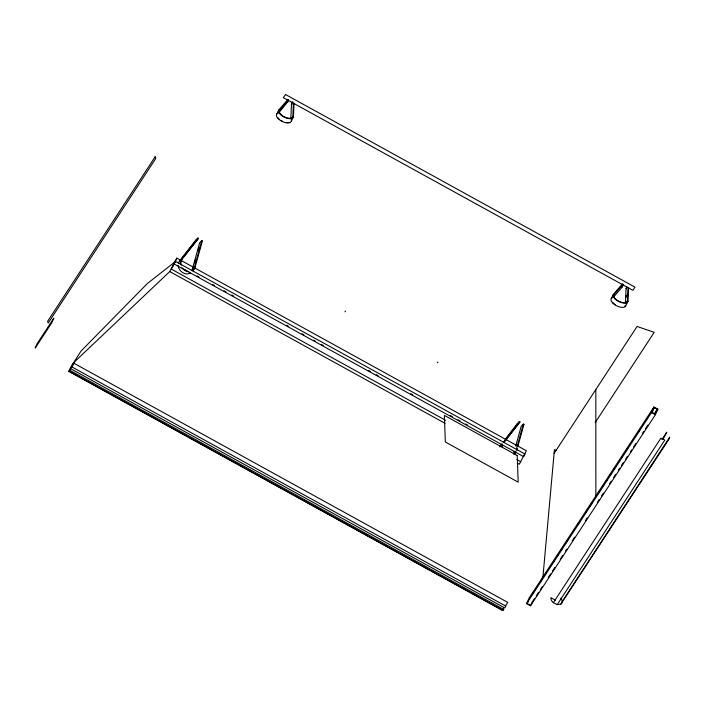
<?xml version="1.0" encoding="UTF-8"?>
<svg xmlns="http://www.w3.org/2000/svg" width="705" height="705" viewBox="0 0 705 705"><rect width="100%" height="100%" fill="white"/><g stroke="black" fill="none" stroke-linecap="round" stroke-linejoin="round"><path stroke-width="1.06" d="M290.839 118.757L291.473 104.146L292.725 101.573M287.86 99.484L278.731 110.006L276.642 114.289A8.143 3.869 26 0 0 282.476 121.612A8.143 3.869 26 0 0 291.359 121.128L291.5 117.999M292.002 118.273L292.831 116.563L293.43 102.992M291.359 121.128L293.447 116.845L294.038 103.282M625.414 303.185L626.058 288.574L626.886 286.856M626.304 297.202L626.392 295.122M626.578 302.701L627.415 300.991L628.005 287.42M622.445 283.912L613.306 294.434L611.217 298.708A8.143 3.869 26 0 0 617.051 306.04A8.143 3.869 26 0 0 625.934 305.556L628.023 301.273L628.613 287.702M542.876 577.545L554.43 449.667L556.474 450.266M560.766 604.185L669.38 438.563L669.75 437.074L562.193 601.621L561.823 603.11L560.766 604.185L557.232 604.617L553.354 602.696A6.186 4.151 33.2 0 1 550.931 597.699L555.443 600.193M194.73 262.93L195.602 259.801M198.211 250.407L199.083 247.279M192.148 270.262A7.473 6.142 44.3 0 0 194.28 267.671L201.824 240.546L202.397 240.899L194.844 268.032A8.143 6.697 44.3 0 1 192.509 270.826M514.262 451.315L513.681 453.403L515.831 451.2A7.473 6.142 44.3 0 1 513.698 453.791M515.716 446.098L521.224 426.269L523.374 424.066L523.947 424.419L517.849 446.336M516.413 449.111L523.374 424.066M516.686 450.513L517.267 448.424M526.609 603.63L529.041 598.087L653.949 406.979L657.853 409.138L655.421 414.681L530.512 605.78L526.609 603.63L651.517 412.531L653.949 406.979M527.243 603.55L528.521 600.642M530.512 605.78L532.134 602.088M654.284 407.596L652.16 412.451L655.086 414.064L657.219 409.208L654.284 407.596L653.086 409.438M172.646 266.508L175.413 260.647M174.558 262.991L176.867 258.118L526.397 450.786L519.277 464.234L517.355 463.176M278.51 112.007L288.477 99.775M278.66 112.95L288.627 100.718M612.671 297.29L613.923 294.716L623.053 284.194M613.94 296.567L622.374 286.856L623.625 284.291M505.414 605.983L507.759 602.396L73.981 363.286L68.861 371.403A6.186 0.511 -61.1 0 1 70.888 367.014L80.978 351.108L147.371 283.525L175.554 261.44L525.084 454.108L523.63 456.637L174.1 263.97M176.867 258.118L171.2 269.037L445.622 420.303M73.981 363.286L71.046 367.772L73.02 363.286L169.746 271.566L175.554 261.44M554.086 453.421L637.073 326.459L654.196 332.328L595.187 422.612M532.98 593.187L534.778 590.429M540.788 581.246L542.586 578.488M544.991 574.813L546.19 572.98M553.399 561.947L554.597 560.114M557.003 556.439L558.201 554.597M561.206 550.006L562.405 548.173M565.41 543.573L567.807 539.898M573.218 531.632L574.416 529.79M577.421 525.199L579.818 521.524M585.829 512.341L587.626 509.583M589.433 506.825L591.83 503.15M597.84 493.958L599.638 491.209M602.044 487.534L603.841 484.776M605.648 482.017L607.446 479.259M609.851 475.584L611.649 472.826M614.055 469.151L615.853 466.402M621.863 457.21L623.661 454.452M626.066 450.777L627.864 448.027M638.069 432.403L639.876 429.645M646.485 419.545L647.683 417.704M650.689 413.112L651.887 411.271M654.214 413.809L657.219 409.208M656.055 411.887L657.853 409.138M532.575 601.497L534.381 598.739M536.179 595.981L538.585 592.306M540.383 589.547L542.189 586.789M548.19 577.606L550.596 573.932M552.394 571.173L554.8 567.499M560.202 559.232L562.599 555.558M565.604 550.957L566.811 549.125M572.213 540.858L574.61 537.184M585.423 520.642L587.221 517.884M597.435 502.268L599.232 499.51M601.638 495.835L603.436 493.077M609.446 483.894L611.244 481.136M613.65 477.461L615.447 474.703M618.452 470.112L619.651 468.27M621.457 465.512L623.255 462.762M625.661 459.087L627.459 456.329M630.464 451.738L631.662 449.896M633.469 447.137L635.866 443.463M642.475 433.355L643.674 431.522M645.48 428.763L647.877 425.089M553.354 602.696L660.911 438.149L664.789 440.07L557.232 604.617M661.96 439.506L666.771 432.156L663 439.4M179.74 260.859L195.699 240.264L197.858 238.061L198.422 238.413L180.357 261.335M178.356 263.45A8.143 6.697 44.3 0 1 179.079 261.714L197.858 238.061M180.974 260.348L198.422 238.413M505.282 439.233L517.25 423.784L519.409 421.581L519.973 421.934L504.013 442.529M503.44 442.176L519.409 421.581M505.846 439.585L519.973 421.934M344.957 311.848L345.556 311.09M437.373 362.793L437.972 362.026M276.642 114.289L278.043 112.668M280.158 110.244L282.264 107.812M285.076 104.578L286.477 102.956M611.217 298.708L613.324 296.285M201.824 240.546L199.674 242.749L192.13 269.874L194.28 267.671M193.417 269.495L194.844 268.032M502.057 443.771L500.629 445.234A8.143 6.697 44.3 0 0 499.907 446.97M522.511 425.89L523.947 424.419M514.245 453.756L515.681 452.284M287.182 102.146L287.799 102.436M291.473 104.146L292.09 104.428M621.757 286.574L622.374 286.856M626.058 288.574L626.666 288.856M651.517 412.531L655.421 414.681M197.074 275.919L198.995 276.986M212.478 284.415L214.408 285.472M224.031 290.786L225.961 291.844M231.733 295.025L233.663 296.091M286.618 325.278L288.548 326.344M302.031 333.773L303.952 334.84M313.584 340.145L315.505 341.202M321.286 344.392L323.207 345.45M368.468 370.398L370.389 371.456M376.17 374.646L378.1 375.703M410.839 393.751L412.76 394.809M450.31 415.509L452.24 416.576M458.012 419.757L459.942 420.823M465.723 424.005L467.644 425.062M516.88 459.581L520.731 461.704M169.746 271.566L445.137 423.37M527.975 603.956L529.446 604.767M72.042 367.014L505.82 606.124L504.745 607.974L70.967 368.865M69.998 370.398L503.784 609.499L503.053 610.504L69.275 371.403M68.861 371.403L502.639 610.504A6.186 0.511 -61.1 0 1 503.714 607.974M517.25 423.784L517.822 424.137M195.699 240.264L196.272 240.617M595.822 389.574L595.857 496.276M560.801 598.192A6.186 4.151 33.2 0 1 562.193 601.621M190.359 273.029A8.143 6.697 44.3 0 1 182.613 272.553A8.143 6.697 44.3 0 1 178.18 265.406M188.781 271.681A8.143 6.697 44.3 0 1 182.049 267.829M180.33 263.212A8.143 6.697 44.3 0 1 181.229 259.511M186.834 270.702A7.473 6.142 44.3 0 1 185.018 269.839M181.3 265.142A7.473 6.142 44.3 0 1 181.793 259.863M501.881 446.732A8.143 6.697 44.3 0 1 502.057 444.767M515.461 453.156A8.143 6.697 44.3 0 1 514.06 454.346M502.498 446.785A7.473 6.142 44.3 0 1 502.665 444.978M628.023 301.273A8.143 3.869 26 0 1 619.14 301.758A8.143 3.869 26 0 1 613.306 294.434M627.415 300.991A7.473 3.551 26 0 1 619.254 301.458A7.473 3.551 26 0 1 613.923 294.716M615.368 304.754A7.473 3.551 26 0 1 612.601 302.339M625.326 305.274A7.473 3.551 26 0 1 624.877 306.137M293.447 116.845A8.143 3.869 26 0 1 284.564 117.33A8.143 3.869 26 0 1 278.731 110.006M292.831 116.563A7.473 3.551 26 0 1 284.679 117.03A7.473 3.551 26 0 1 279.339 110.288M289.358 122.3A7.473 3.551 26 0 1 286.336 122.476M282.59 121.313A7.473 3.551 26 0 1 280.793 120.326M279.233 119.163A7.473 3.551 26 0 1 278.017 117.92M37.215 343.555L35.25 348.041L51.87 322.617L53.844 318.122L37.215 343.555M155.153 156.774L47.596 321.321L48.204 323.057L155.752 158.51L155.153 156.774M285.499 94.496L283.331 97.66L632.861 290.328L635.02 287.155L285.499 94.496M517.206 455.536L444.361 415.386L445.349 442L518.184 482.149L517.206 455.536"/></g></svg>
